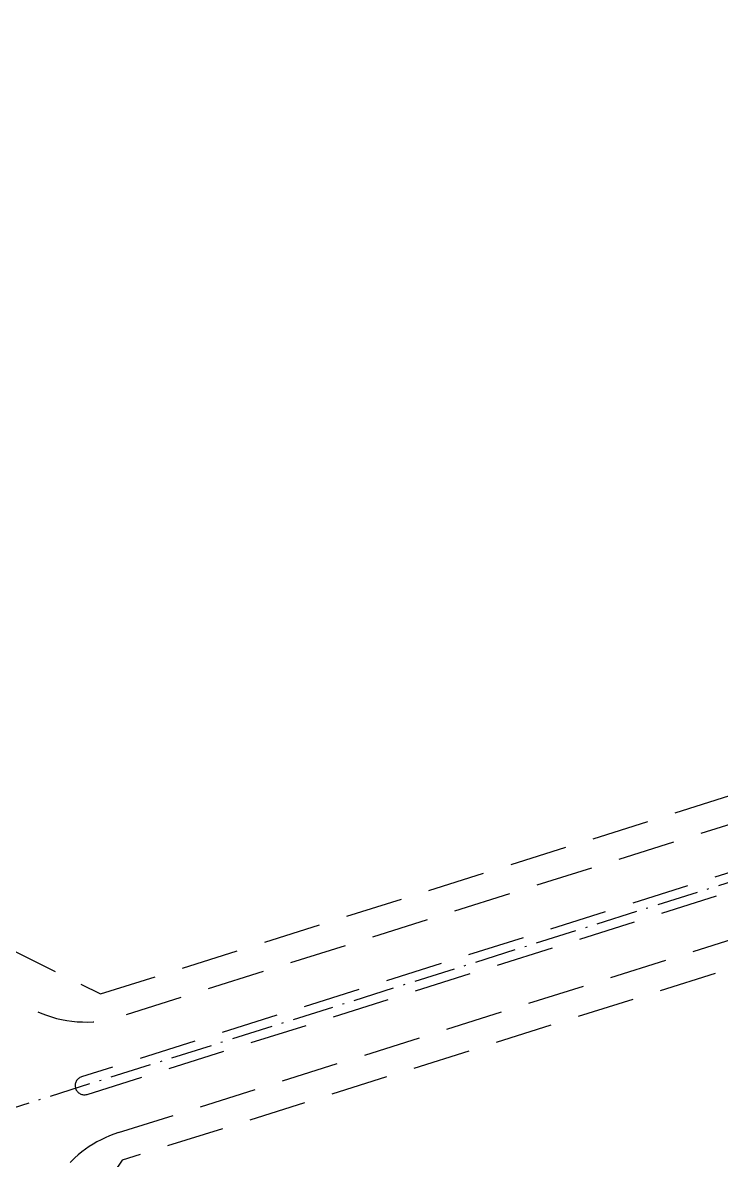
# Model space of a CAD drawing. Header units: metres. Extents: x 563124 to 573994, y 2062953 to 2068466.
# Drawn here: x 567818.7 to 567970.8, y 2065749.5 to 2065997.4 of the extents above; entities that cross this region are included whole.
import ezdxf

# ---------------------------------------------------------------- set-up
doc = ezdxf.new("R2010")
doc.units = ezdxf.units.M
doc.linetypes.add('ACAD_ISO10W100', pattern=[18.5, 12, -3, 0.5, -3])
doc.linetypes.add('HIDDEN', pattern=[0.375, 0.25, -0.125])
for name, color, linetype in [('LogDg phu', 7, 'CONTINUOUS'), ('TimDg', 222, 'CONTINUOUS'), ('ViaHeSphu', 32, 'CONTINUOUS')]:
    doc.layers.add(name, color=color, linetype=linetype)

msp = doc.modelspace()

# ---------------------------------------------------------------- linework, layer by layer
at = {"layer": 'LogDg phu', "linetype": 'HIDDEN', "ltscale": 50}
for points in [[(568121.409168812, 2065869.547781731), (567839.8815684333, 2065780.756840625, -0.3885952892119609), (567809.275189152, 2065795.007400011), (567793.9709257017, 2065831.843864622), (567775.264984491, 2065876.864723126), (567764.4249333385, 2065902.955846242), (567747.281988876, 2065944.214712572), (567729.2232768235, 2065987.679141002), (567710.464687371, 2066038.557694003), (567709.9613827929, 2066054.871221176, -0.3491088883845632), (567718.8925676671, 2066066.843741356), (568010.5497664135, 2066143.842634098)], [(568171.9654073849, 2065792.737292225), (568193.0167068782, 2065729.904615605, -0.4085812435176516), (568188.1182599403, 2065719.827957144), (567831.8561018949, 2065592.781168764, -0.5249747262411383), (567821.1706275612, 2065600.479249175), (567822.6236573436, 2065671.833480155), (567822.0686766575, 2065731.411147348, -0.329890677393226), (567839.5479728384, 2065755.486319626), (568128.6279896891, 2065846.659215694)]]:
    msp.add_lwpolyline(points, format="xyb", dxfattribs=at)
at = {"layer": 'LogDg phu', "linetype": 'HIDDEN', "ltscale": 50, "elevation": 2.6014947e-09}
msp.add_lwpolyline([(568124.417016405, 2065860.010861584), (567831.5399723656, 2065767.640421408, 1.000000000027756), (567832.7430979447, 2065763.825696021), (568125.620141984, 2065856.196136197)], format="xyb", dxfattribs=at)
at = {"layer": 'TimDg', "linetype": 'ACAD_ISO10W100', "ltscale": 0.75}
for points in [[(569579.458327795, 2066552.489101444), (569316.6908584707, 2066388.630738333, -0.0121560828798097), (569316.4815255365, 2066388.50716488), (569007.7068141839, 2066216.212450042), (568836.948536262, 2066116.998506182, -0.0506837863320612), (568652.7276902705, 2066033.6086813), (568203.7804233594, 2065882.944183276), (567811.8071871288, 2065759.319812214)], [(569579.4583277953, 2066552.489101444), (569316.690858471, 2066388.630738333, -0.0121560828798097), (569316.4815255367, 2066388.50716488), (569007.7068141841, 2066216.212450042), (568836.9485362623, 2066116.998506182, -0.0506837863320612), (568652.7276902708, 2066033.6086813), (568203.7804233596, 2065882.944183276), (567811.807187129, 2065759.319812214)]]:
    msp.add_lwpolyline(points, format="xyb", dxfattribs=at)
at = {"layer": 'ViaHeSphu', "linetype": 'HIDDEN', "ltscale": 50}
msp.add_lwpolyline([(567716.1810699014, 2066047.843073574), (567716.4317481108, 2066039.717882657), (567734.8107481108, 2065989.868882657), (567752.8227481105, 2065946.516882658), (567769.9657481104, 2065905.257882658), (567780.8057481105, 2065879.166882659), (567799.5117481106, 2065834.145882657), (567808.1805634841, 2065813.280552434, -0.0174026163629556), (567814.585712669, 2065796.210250393), (567835.6569640579, 2065785.715782392), (568119.6044601985, 2065875.269934003)], format="xyb", dxfattribs=at)
msp.add_lwpolyline([(568130.4326981904, 2065840.937063778), (567840.4055507972, 2065749.465452012), (567827.6066942061, 2065730.839830155)], dxfattribs=at)

doc.saveas('drawing.dxf')
